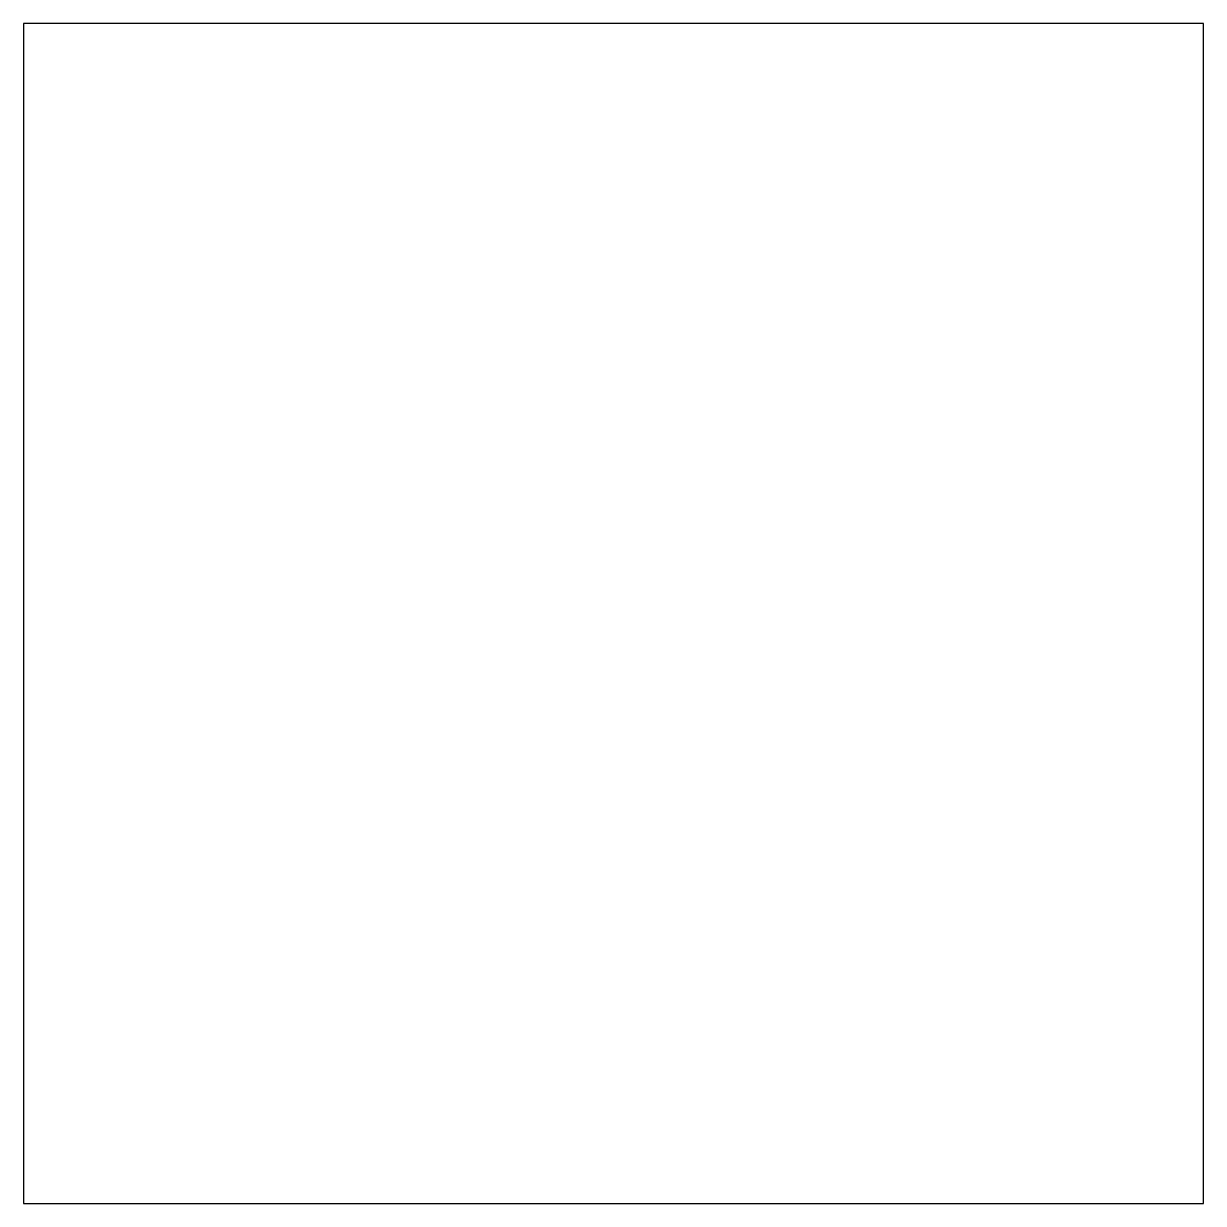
# Model space of a CAD drawing. Header units: millimetres. Extents: x 0 to 10, y 0 to 10.
import ezdxf

# ---------------------------------------------------------------- set-up
doc = ezdxf.new("R2010")
doc.units = ezdxf.units.MM
doc.header["$MEASUREMENT"] = 0
doc.layers.add('Layer_default', color=7, linetype='Continuous', true_color=0x000000)

msp = doc.modelspace()

# ---------------------------------------------------------------- linework, layer by layer
at = {"layer": 'Layer_default'}
msp.add_lwpolyline([(0, 0), (10, 0), (10, 10), (0, 10)], close=True, dxfattribs=at)

doc.saveas('drawing.dxf')
